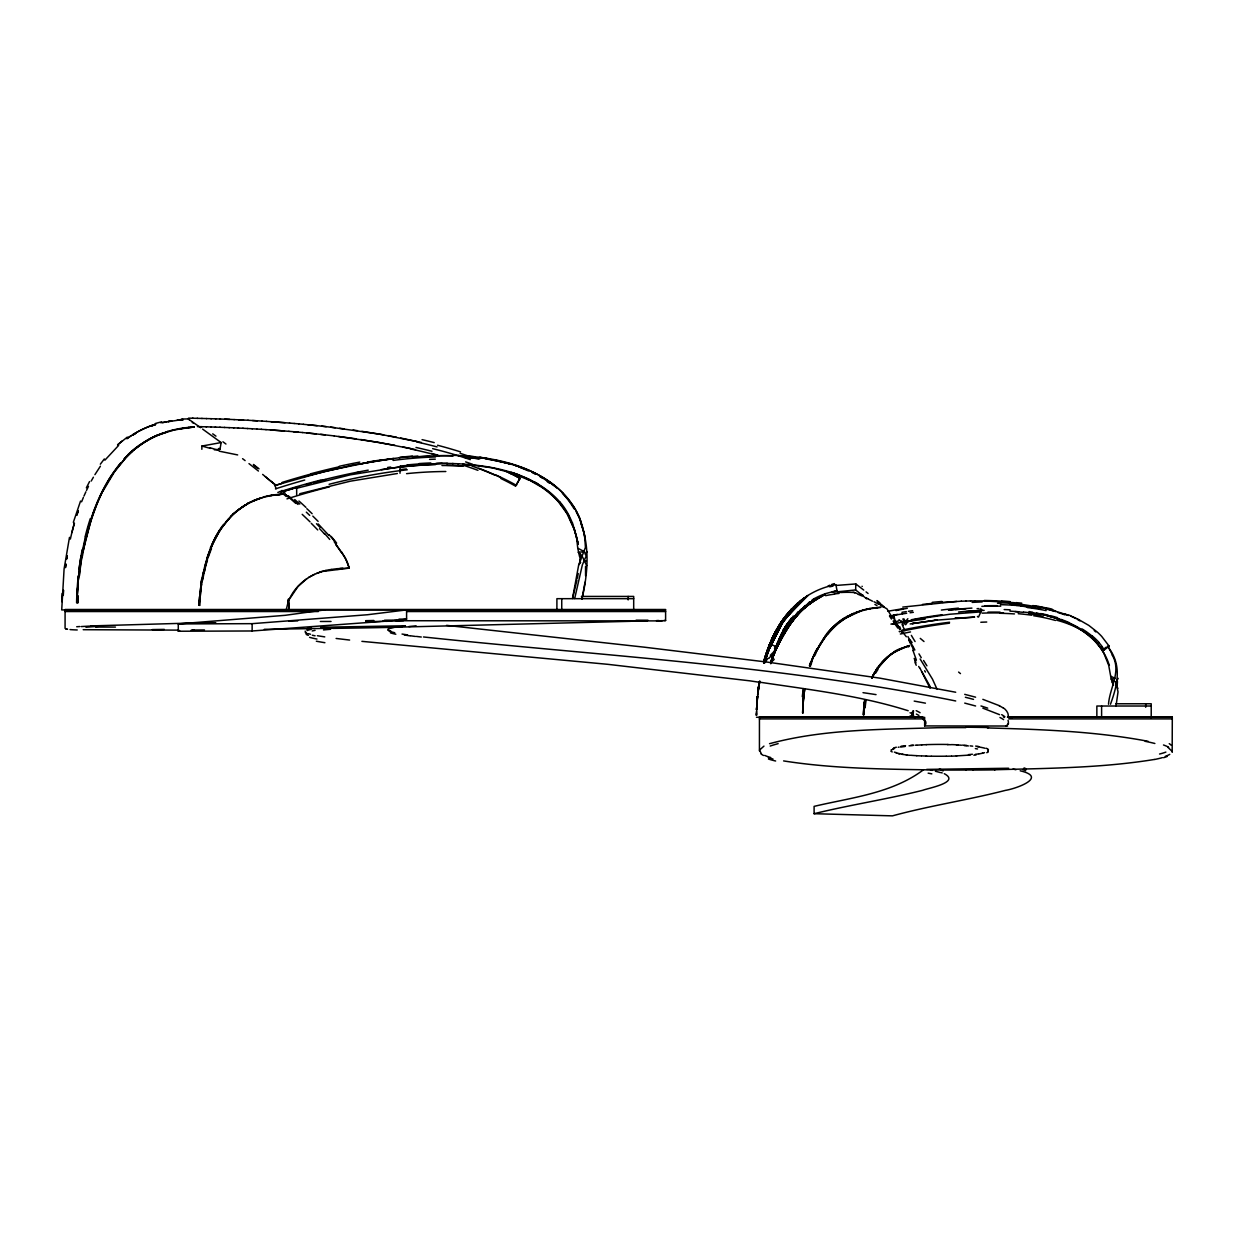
<?xml version="1.0" encoding="UTF-8"?>
<svg xmlns="http://www.w3.org/2000/svg" width="1234" height="1234" viewBox="0 0 1234 1234"><rect width="100%" height="100%" fill="white"/><g stroke="black" fill="none" stroke-linecap="round" stroke-linejoin="round"><path stroke-width="1.5" d="M288.555 599.153L289.065 609.935L288.355 601.174L289.358 599.246L297.965 586.536L306.896 578.607M756.504 711.555L756.457 715.396L757.398 696.377L757.229 698.506M69.474 537.376L64.091 568.92L61.715 609.935L665.604 609.935L665.604 620.532L661.038 620.903L386.288 620.717M201.852 449.315L201.898 446.045L221.148 442.559L220.022 449.099L214.361 449.855M756.442 715.365L756.473 713.468M1110.477 704.244C1117.48 685.024 1122.169 665.419 1108.487 647.572M585.564 575.707L585.548 566.375M860.823 594.109L855.656 589.945L855.794 583.944L836.328 585.425M77.696 602.809L77.912 596.037M77.989 602.809L78.205 596.053M1008.425 723.911L1008.348 722.476A969.029 64.075 0.5 0 0 1008.008 720.363M61.808 601.668L62.101 593.415M199.445 596.701L199.029 605.37L199.893 596.701A100.201 55.977 89.8 0 1 201.265 583.867L201.944 579.656M802.948 704.892A138.486 111.106 90 0 1 804.815 688.896L804.198 692.922A140.969 112.772 -90 0 0 802.671 713.005L802.763 708.933M802.887 713.005L803.272 704.923M863.97 714.717L864.402 707.468A59.186 34.799 89.9 0 0 863.846 714.717L863.337 714.702A59.186 34.799 89.9 0 1 863.862 707.437A60.913 33.981 -89.7 0 1 864.355 702.593M911.232 717.278L912.851 711.278L913.654 717.278L912.358 712.388M756.951 703.133L756.581 709.843L757.522 696.454M585.039 582.186L581.908 599.23C587.708 574.257 590.13 547.495 580.828 523.108M756.843 703.781L756.735 705.709M286.195 609.935L288.355 601.174L288.602 605.848M757.506 696.115L756.843 704.29L759.265 682.248L749.886 680.844L607.776 664.324L361.901 641.356M288.124 601.035L288.262 599.277M863.97 707.468L863.337 714.702M803.01 700.866L803.427 696.855M804.26 692.86L803.735 696.855A141.494 112.865 -90 0 0 802.933 708.948M580.073 562.627L580.489 559.588M759.434 682.371L758.416 687.77L759.218 682.356M579.918 519.406L584.53 534.816L585.456 547.356L578.7 564.863L572.514 598.505L576.957 579.965M757.568 695.081L759.62 681.986M759.388 682.572L757.753 693.246L759.743 680.906M761.44 753.959L759.558 750.087L763.954 746.107M200.833 583.867L201.497 579.656M1172.177 752.277L1172.3 717.278L1008.795 717.278M759.542 682.032L758.17 689.59L759.573 682.171L758.416 687.77M577.311 578.33L578.252 573.517M83.172 549.732C89.264 518.727 100.108 487.661 120.577 463.089M83.434 549.732L91.301 518.897M1116.03 706.002L1118.035 691.873L1115.829 682.124L1118.189 678.361M1108.502 704.244C1109.69 687.616 1121.721 671.527 1112.312 655.208M763.8 662.905C770.016 636.374 784.469 610.444 807.869 595.482A81.228 79.701 89.5 0 1 827.289 586.721L835.896 584.638L836.991 590.546L835.048 591.04M764.232 661.964C767.856 646.755 774.335 631.993 783.282 619.113L770.016 647.835M764.17 661.979L766.499 652.693L778.407 626.61L800.959 600.356L776.757 629.34L764.478 661.193M86.457 537.191C91.763 515.905 99.291 494.88 111.075 476.278M764.262 662.349L767.594 649.593L778.407 626.61L804.352 597.827L779.888 624.065L770.109 647.125M765.234 656.781L763.877 661.887L768.381 647.603L764.077 661.717L644.349 647.187L446.569 625.36M764.185 662.365L767.594 649.593L780.783 622.784L768.736 646.554L764.185 662.673L772.484 637.7L788.665 612.203L784.778 618.512M574.689 598.505L582.371 564.863L586.181 556.056L584.438 551.691L577.759 548.189L576.463 536.605L572.391 522.614M787.755 615.164L775.276 632.07L764.216 662.751L768.736 646.554L783.282 619.113L769.8 647.835L786.86 614.301L765.281 656.334L763.784 661.378L768.458 651.213M772.021 638.857L763.723 662.596L774.027 634.646L772.021 638.857L763.599 662.226L776.155 630.559L765.481 655.825L763.846 662.905L775.276 632.07L788.727 614.671M913.438 715.689L911.988 713.175L913.299 715.134L912.389 712.203L913.129 714.563L913.499 710.799M764.509 661.301L767.949 652.647L764.077 661.347L766.746 652.138L764.216 661.208L768.057 652.385M764.262 662.92L769.923 643.546L783.282 619.113M764.154 662.905L769.923 643.546L784.978 617.231M73.33 522.352L80.549 501.05M764.432 662.473L771.173 640.6L785.919 615.581M773.548 653.758L777.374 642.868L774.983 649.948M764.293 662.519L771.173 640.6L782.834 621.674M770.864 663.645C776.371 644.873 785.456 627.103 798.12 612.141M765.281 656.334L770.417 644.241L775.97 646.508M775.677 650.549L782.587 636.05L791.596 622.244L784.161 633.104L776.726 647.819L787.523 627.396L798.599 613.606C786.474 626.162 778.284 641.85 772.546 658.2C781.754 632.132 797.874 605.586 824.713 594.665C797.041 607.19 779.132 634.939 770.787 663.321C777.219 640.353 789.158 618.543 808.455 603.873L792.984 618.758L782.233 634.615L773.795 652.894L783.297 632.641L773.795 652.894M980.829 608.516L980.829 611.894L978.577 616.938A1360.362 26.423 -90 0 1 978.007 616.985L977.436 616.414M764.34 662.735L772.484 637.7L784.145 620.162M774.027 653.681L770.803 663.553C776.788 642.729 787.847 623.309 803.75 608.455C787.493 622.939 777.081 642.652 770.571 663.182C777.389 641.495 788.603 620.64 806.465 606.079L793.061 619.422L782.664 634.847L774.813 651.444M580.474 553.727L579.826 560.437M763.877 662.056L770.139 643.176L763.599 662.226M91.316 519.02L95.404 507.359M764.833 661.177L773.857 634.862L791.549 608.994L787.307 615.365M770.417 644.241L768.844 648.729A201.466 174.272 12.8 0 0 764.972 662.751M810.429 666.144L811.679 662.565M770.71 663.198C777.713 640.307 790.099 618.635 809.273 603.827C790.793 617.632 778.885 638.163 771.574 659.712C779.209 637.022 792.027 615.38 812.173 601.714C791.333 616.352 777.991 639.119 770.726 663.167M93.29 513.19L97.656 501.791M775.26 650.071L781.323 634.06M775.137 650.117L781.307 634.075M775.862 648.853L783.451 629.756L789.806 620.286L775.8 649.377M81.598 501.822L83.372 497.472M775.723 648.883L783.451 629.756L800.912 609.442M772.546 658.2C777.466 644.133 784.408 630.805 793.832 619.252L784.161 633.104L777.821 645.135L785.811 630.204L796.177 616.368L787.523 627.396L778.947 642.498L773.271 655.917L780.135 639.906L789.297 624.666L801.128 610.969M764.278 661.316L768.473 650.92M305.137 631.129L305.801 632.564M771.019 645.305L779.888 624.065L807.869 595.482L781.554 621.535L769.97 647.511L778.299 626.671L770.031 647.449L781.554 621.535M775.6 649.362L784.963 627.288L805.262 605.478M764.077 661.301L767.841 652.431M780.197 638.641L772.654 656.272C781.137 632.61 795.791 610.29 818.25 597.904L801.452 609.982L789.791 623.077L780.197 638.641L791.364 620.887L806.049 605.817L821.443 596.207C796.917 608.686 780.875 632.518 772.114 657.984L784.963 627.288L809.735 601.914M908.502 620.609L905.71 624.697A1399.109 30.526 -90 0 1 904.846 624.034L902.902 618.897M210.382 547.695L215.456 537.052A115.672 61.068 -88.7 0 1 221.41 527.319L223.616 524.357M210.968 547.911L214.238 540.739A111.955 60.281 -89.7 0 1 219.914 530.743C229.385 515.719 243.73 503.441 260.852 498.15M775.924 649.084L786.521 624.882L809.674 601.93M83.974 496.068L85.856 491.842M97.671 501.929L102.607 491.101M763.784 661.378L768.412 650.981M775.754 649.516L788.14 622.553L775.538 649.547M814.718 655.778L816.26 652.431M907.854 618.712L905.71 621.319A1402.965 30.603 -90 0 1 904.846 620.656L903.982 618.913M212.109 544.271L213.79 540.739A112.741 59.463 -88.8 0 1 219.436 530.682M86.488 490.469L88.478 486.366M768.412 651.074L764.262 659.681L768.165 651.29M770.078 647.634L785.025 616.645L769.831 647.665M871.62 677.805L877.143 668.134M288.139 601.374L289.095 599.446M775.538 649.454L789.806 620.286M872.052 677.805L873.055 675.769A71.449 39.904 -89.4 0 1 876.371 669.969L877.575 668.134M816.029 652.262L821.227 642.729M778.068 644.75L775.554 649.747L778.13 644.642M782.279 636.42L791.518 618.08L775.276 649.794M86.349 487.831L89.558 481.553M102.854 491.271L114.423 471.912L124.572 459.341M784.377 632.826L793.292 615.967M324.033 609.982L285.116 615.319L178.282 623.926L178.282 631.237L252.137 630.975L392.998 620.671M519.961 478.36L515.92 485.548L519.961 478.36A229.755 223.431 3.2 0 0 511.03 473.563M91.208 481.044L93.414 477.203M779.641 642.174L789.452 625.345L782.587 636.05M290.098 597.611C297.98 581.908 314.068 571.728 331.298 569.46M765.419 661.979L767.964 658.185M94.895 474.674L100.401 466.19M219.791 530.481L210.813 547.695A103.641 57.042 89.7 0 0 206.649 559.141M108.098 481.229L114.191 471.697M781.199 636.621L792.984 618.758L806.049 605.817L824.713 594.665M219.467 530.728L228.722 518.743M794.65 616.676L782.233 634.615L773.224 654.575L786.521 624.882L814.394 598.598A74.78 73.099 -89.3 0 1 825.176 593.77M822.831 639.752L824.867 636.883A94.694 76.277 89.7 0 0 817.371 649.007L827.166 634.353M877.698 668.396L887.524 657.29A106.525 58.029 -88.9 0 1 892.46 653.496L895.977 651.29M788.017 615.072L773.857 634.862L764.679 661.193L776.757 629.34L797.704 603.056L790.979 611.755M221.549 527.628L233.303 513.637L247.895 503.364M585.425 554.143L587.23 551.691M114.16 471.912L120.839 463.089M1007.623 726.024L924.652 725.931L925.731 723.988A855.301 57.89 0.3 0 0 925.747 722.013L925.577 721.366M773.132 660.653L774.212 659.234M100.34 464.2L104.335 458.94M578.7 564.863L580.69 562.318M794.696 616.306L798.167 611.956M104.905 460.159L118.649 445.397M117.4 467.516L127.812 455.3M784.377 629.417L801.082 609.38M225.992 521.766L231.19 516.12M783.451 629.756L805.231 605.586M770.324 655.285L774.397 651.213M882.48 661.393L894.126 652.03M124.325 459.341L131.807 451.999M891.272 749.655L891.272 751.321M987.91 751.305L987.91 749.67M230.835 516.414L233.75 513.637M233.38 513.946L236.404 511.308M122.336 440.831L117.538 444.903L127.349 437.083M236.033 511.616L239.134 509.102M1088.882 634.646A71.094 67.361 -70.2 0 1 1094.573 639.783L1102.533 650.01L1106.281 647.125M1102.533 650.01L1104.168 650.01L1109.165 646.169L1101.684 636.389A74.642 70.446 -69.8 0 0 1097.227 632.024L1088.835 625.422L1077.236 618.728M135.848 448.374L139.966 445.243A113.528 99.183 -89.2 0 1 157.798 435.078L162.61 433.18M238.764 509.411L244.887 505.138M892.383 653.172L887.431 656.982A94.617 50.008 -86.2 0 0 884.362 659.774M923.711 769.63C891.951 793.493 851.522 797.503 814.101 806.373L814.101 813.7L892.444 815.859C929.742 805.679 968.073 800.018 1005.479 790.362C1015.937 788.727 1048.406 777.358 1020.179 770.787M241.586 507.359L250.996 501.76M844.565 618.543L860.021 611.354M812.157 599.925L814.394 598.598M308.562 577.466L314.454 574.365M895.529 651.29L903.581 647.757M400.001 620.07L406.588 619.159L406.588 609.889L367.362 614.748L252.137 623.664L178.282 623.926M247.448 503.364L264.277 496.824M897.365 650.303L907.669 646.431M850.673 615.226L853.712 613.792M250.595 502.084L254.189 500.294M856.735 612.172L853.296 613.468A91.424 72.605 -88 0 0 847.326 616.553M1115.829 682.124L1117.464 681.461L1117.202 685.271L1116.184 684.577L1117.896 688.526M253.772 500.618L257.459 498.983M157.551 435.093L167.546 431.514M316.598 573.455L321.241 571.836M856.427 612.172L859.944 611.031M856.504 612.496L863.306 610.367M832.287 591.934L833.197 591.61M905.571 646.724L892.012 653.48A107.188 56.81 -86.2 0 0 887.076 657.306L877.266 668.396A72.852 40.645 -89.5 0 0 874.999 672.268M257.042 499.307L260.821 497.826M162.456 433.504L172.683 430.419M167.623 431.838L157.659 435.417A112.942 98.936 89.9 0 0 131.73 451.86M769.538 743.686C823.973 729.016 881.169 729.541 937.13 727.736A127.75 8.53 0.2 0 1 965.867 727.613M825.16 593.739L836.991 590.546M374.072 461.238L326.084 471.095L274.565 485.548M282.524 483.204L275.074 485.548L276.061 488.695M292.196 488.865L284.422 491.101L298.967 486.736M905.17 647.048L907.638 646.092M859.635 611.031L863.245 610.028M291.795 488.865L297.255 487.276M260.405 498.15L264.292 497.148M296.669 488.263L350.286 474.843L400.017 466.868M299.739 493.723L350.286 481.198L397.363 473.517M167.3 431.514L172.621 430.095M303.98 476.74L311.215 474.766M306.171 484.7L311.523 483.234M155.391 423.493L161.592 421.827M311.6 474.766L353.526 464.909L393.6 458.446M313.297 482.741L325.637 479.563M907.237 646.431L909.766 645.536L899.2 649.053A130.943 69.952 -86.9 0 0 893.678 651.938M323.539 571.141L326.038 570.509M862.921 610.028L866.623 609.18M862.982 610.367L866.669 609.519M263.814 496.824L267.809 495.975M263.845 497.148L267.824 496.315M829.726 586.844L832.996 586.073M832.749 592.289L855.656 589.945M320.084 571.758L349.315 568.118L345.273 557.799L334.229 541.788M160.744 422.753L183.095 419.483L178.791 420.131M162.61 422.676L166.22 421.874M172.359 430.095L177.819 428.938M172.421 430.419L183.172 428.368M814.101 813.7C850.118 804.861 886.876 799.308 922.862 790.269C927.737 788.202 960.916 782.371 944.241 773.672M898.506 620.98L894.773 621.782L893.354 615.18L897.534 614.378M982.68 753.218L979.071 753.897M586.705 565.666L582.078 556.056L579.533 556.58L577.759 548.189M866.314 609.18L870.093 608.485M866.361 609.519L870.124 608.825M356.487 472.684L359.819 472.036M898.213 747.264L899.139 747.079M267.362 495.975L271.434 495.281M267.377 496.315L271.449 495.621M1154.453 759.45C1101.669 768.057 1047.944 768.304 994.604 769.754M914.857 619.422L949.81 614.239L980.829 611.894M889.853 615.982L893.246 615.396M168.055 421.55L171.727 420.917L168.025 421.55M395.096 627.134L389.25 628.522A623.988 16.505 -1 0 0 387.97 629.232L387.723 630.204M177.557 428.938L183.141 428.028M177.603 429.262L194.17 426.995L188.355 427.72M910.168 623.941L937.223 620.008L912.065 623.602L914.379 623.247M894.943 615.103L906.697 613.252M1007.623 717.278C1009.936 714.764 1006.049 709.349 1003.288 707.869M869.769 608.485L873.641 607.946M869.816 608.825L873.657 608.285M331.391 569.445L336.913 568.72M902.748 607.082L956.674 601.436M906.296 611.617L902.039 612.265L902.47 613.915M380.149 460.22L399.955 457.691M270.986 495.281L282.848 494.155L278.514 494.711M271.002 495.621L275.167 495.081M908.409 611.308L912.636 610.707M910.029 612.774L913.361 612.311M387.522 467.47L390.684 467.054M320.778 627.258L405.4 625.777L403.364 625.993M934.971 620.286L974.598 617.123M182.879 428.028L188.601 427.38M873.317 607.946L877.266 607.544M873.348 608.285L877.281 607.884M399.353 457.691L417.879 456.04M400.664 465.912L442.188 463.413M274.704 494.741L282.848 494.155M274.719 495.081L278.961 494.711M584.438 551.691L578.16 552.308L582.078 556.056M399.4 620.131L393.877 620.609M396.5 610.198L405.4 609.935M337.005 568.704L349.315 568.118M194.247 629.972L191.147 630.235M178.282 631.237L179.933 631.114M942.113 602.377L961.363 601.22M966.885 755.254L956.288 755.918M838.364 592.505L840.74 592.32M177.326 419.899L183.11 419.822M188.339 427.38L194.17 426.995M76.709 626.749L79.778 626.533M957.121 618.095L954.946 618.234L974.397 617.139M915.196 745.228L916.692 745.12M876.942 607.544L880.968 607.298L876.973 607.884M318.742 610.136L325.282 609.935M339.859 568.458L342.882 568.272M403.58 620.609L396.068 620.903M91.038 625.916L195.712 622.923M977.066 608.671L978.948 608.593M336.759 569.352L339.874 569.229M979.04 610.29L982.264 610.167M961.209 601.22L966.021 601.051M632.039 621.257L647.495 620.764M926.148 744.642L927.783 744.596A29.169 1.851 0 0 1 932.796 744.472A26.161 1.712 0 0 1 948.128 744.488M630.466 621.319L396.731 627.181M181.275 419.082L188.2 418.897L200.664 427.704M965.883 601.051L970.634 600.943M380.55 621.365L367.223 621.705M926.672 769.399L1008.641 768.242M436.589 463.49L447.803 463.444M970.51 600.943L975.215 600.881M333.951 628.276L264.292 629.325M204.474 629.957L192.288 630.05M398.952 619.144L406.618 619.098M384.499 620.224L397.41 620.178M178.853 630.127L83.187 629.695M965.867 769.985L973.071 769.954M975.107 600.881L984.223 600.912M188.509 418.141L193.059 418.233M581.399 596.423L633.69 596.423L633.69 610.429M633.69 598.675L556.904 598.675L556.904 609.935M65.078 609.488L665.604 609.488M65.078 611.54L318.372 611.54M407.127 611.54L665.604 611.54M1107.53 646.169L1109.165 646.169M1115.783 703.766L1151.214 703.766L1151.214 717.772M1151.214 706.018L1096.856 706.018L1096.856 717.278M759.434 716.831L922.955 716.831M1008.363 716.831L1172.3 716.831M756.473 717.278L922.955 717.278M759.434 718.898L922.955 718.898M1008.795 718.898L1172.3 718.898M663.954 620.486L665.604 620.532M1007.484 717.247L1009.767 717.309M656.689 620.548L659.049 620.563M402.762 620.208L404.289 620.224M997.504 603.256L1000.604 603.303M446.955 463.444L453.264 463.552M984.146 600.912L1014.209 602.686M987.447 727.937C1041.157 729.402 1095.237 731.268 1148.129 741.31M192.566 418.233L197.61 418.341M197.131 418.341L202.175 418.449M197.409 426.594L201.96 426.702M201.713 418.449L206.741 418.573M201.497 426.702L206.51 426.825M926.148 756.118L927.783 756.164A29.107 1.758 -0.1 0 0 931.13 756.241M206.294 418.573L211.322 418.712M206.063 426.825L211.06 426.964M210.891 418.712L215.904 418.866M210.644 426.964L215.626 427.118M215.487 418.866L220.5 419.02M215.225 427.118L220.207 427.272M220.099 419.02L229.709 419.39M219.806 427.272L224.789 427.458M452.647 455.3L459.017 455.516M452.4 463.552L458.632 463.768M224.711 419.205L234.321 419.591M224.387 427.458L229.37 427.643M228.984 427.643L233.951 427.843M233.966 419.591L243.561 420.038M233.596 427.843L238.548 428.059M956.288 744.781L957.877 744.858M921.32 755.933L916.692 755.686M238.594 419.807L248.173 420.27M238.193 428.059L243.144 428.275M242.805 428.275L247.741 428.522M247.849 420.27L257.412 420.794M247.417 428.522L252.322 428.769M252.492 420.532L262.04 421.087M252.029 428.769L256.919 429.046M458.153 455.516L464.447 455.84M457.768 463.768L463.907 464.077M256.626 429.046L261.515 429.324M261.747 421.087L266.652 421.38M261.238 429.324L266.112 429.617M266.374 421.38L285.1 422.722M265.834 429.617L284.452 430.959M962.505 745.12L966.885 745.459M270.447 429.926L289.018 431.329M271.017 421.689L289.697 423.092M463.568 455.84L475.013 456.75M463.043 464.077C494.495 466.143 527.72 473.162 552.2 494.31A80.765 78.529 84.3 0 1 559.681 501.822M910.923 755.285L912.312 755.393A57.535 3.471 -0.1 0 0 916.847 755.686M199.476 605.37L199.276 605.354A101.527 54.743 -89.9 0 1 203.409 571.743M289.496 423.092L294.294 423.478M288.818 431.329L298.15 432.116M294.093 423.478L298.89 423.879M293.383 431.715L302.7 432.532M298.705 423.879L303.471 424.311M303.286 424.311L317.153 425.668M302.515 432.532L325.298 434.862M468.889 456.241C499.107 458.724 530.342 466.221 554.467 485.517A110.798 99.753 -31.1 0 1 563.182 493.307A104.18 93.938 -32.6 0 1 568.242 499.06A99.167 89.48 -33.2 0 1 576.617 511.817M468.21 464.478L492.52 467.887L514.131 473.625M307.868 424.743L326.223 426.656M307.081 432.964L316.151 433.874M321.565 426.146L335.247 427.72M320.67 434.368L334.244 435.911M423.463 636.96C601.097 655.84 780.32 665.419 955.702 700.974M349.623 640.06L336.111 638.456M330.635 427.18L379.378 434.106L421.396 442.482M334.152 435.911L378.005 442.25L415.503 449.608M339.643 428.275L344.132 428.846M338.61 436.466L356.317 438.857M764.201 661.671L879.873 678.145L955.702 692.243M219.251 451.181L237.668 454.93M759.311 682.124C809.226 689.621 859.897 695.421 908.178 710.738M480.242 457.367L485.286 458.061M479.255 457.367L489.05 458.863M353.063 430.049L357.49 430.681M407.528 634.893L402.037 634.06M361.901 431.329L383.666 434.862M360.683 439.489L394.88 445.32M324.758 636.883L317.4 635.726M484.283 458.061L512.033 464.37M783.605 760.915C834.338 768.905 885.904 769.106 937.13 770.001A127.827 7.173 -0.4 0 0 965.867 770.016M1029.017 611.57L1032.735 612.249M65.803 628.677L66.729 628.846M387.954 435.617L396.438 437.206M898.213 753.65L899.139 753.82M930.529 770.062L932.318 770.402M400.649 438.039L417.2 441.556M403.163 446.97L411.338 448.713M1012.975 769.075L1015.906 769.723M494.063 459.773L512.372 464.385M1036.39 612.974L1043.486 614.594A176.755 175.83 1 0 1 1050.242 616.614M394.741 632.733L389.929 631.469M1048.021 615.627L1050.458 616.229M964.726 694.341L975.6 697.179M964.726 703.102L975.6 705.987M431.406 453.418L437.885 455.115M201.898 446.045L210.49 448.42M310.474 634.261L308.469 633.69M982.85 699.339L999.555 705.755M1056.427 618.219L1060.885 619.699M511.308 472.298L519.483 475.075M584.021 560.437L585.903 561.038M982.85 708.162L999.555 714.656M941.079 772.577L942.221 772.947M513.807 464.848L516.676 465.789M513.452 464.832L516.29 465.773M518.079 466.298L528.954 470.617M517.678 466.267L520.455 467.27M853.002 592.258L854.746 592.922M1068.629 614.964L1070.85 615.859M857.429 594.001L862.072 595.991M865.944 597.765L867.918 598.691M1110.646 676.186L1115.15 678.361L1111.202 679.101L1108.703 665.357L1103.921 653.357A56.456 56.317 58.4 0 0 1099.756 646.878A61.083 60.944 58.2 0 0 1096.502 642.837A65.186 65.016 58.3 0 0 1090.841 637.207A77.788 77.68 65.6 0 0 1081.987 630.451L1074.212 625.977A112.078 112.032 -52.8 0 0 1065.806 621.998A133.272 133.149 -25.7 0 0 1056.674 618.496A158.199 157.782 -5 0 0 1050.165 616.506A175.953 175.182 -0.1 0 0 1043.378 614.655M916.353 714.1L918.944 715.427M532.826 472.421L536.574 474.35M529.155 479.918L542.451 487.677M874.042 601.745L878.253 603.966M1167.78 747.187L1172.3 751.568M1076.974 627.427L1074.351 625.977A110.937 110.89 -50.5 0 0 1068.829 623.263M882.572 606.341L886.984 608.871L892.552 618.141M540.214 476.37L550.41 483.065M539.505 476.309L542.945 478.422M1082.403 630.019L1077.081 626.826A110.798 105.075 -48.1 0 0 1069.338 623M1003.288 716.784L1004.322 717.509M188.216 418.912L189.342 419.73M202.623 429.108L221.148 442.559M219.05 448.374L220.022 449.099M855.794 583.944L863.754 590.083M242.574 458.678L245.103 460.606M866.067 591.888L868.088 593.477M551.444 483.882L553.542 485.517M248.975 463.614L258.43 471.049M1088.851 634.677L1087.308 633.474A86.473 82.092 -65.9 0 0 1082.403 630.019M922.091 717.417L924.312 719.407M262.641 474.411L266.96 477.897M879.749 602.794L877.019 600.588M861.934 595.004L865.327 597.75M265.356 476.725L275.737 485.24M866.746 598.922L865.79 598.135M271.387 481.507L275.876 485.24M282.015 490.407L283.573 491.749M283.45 491.749L285.023 493.091M288.309 495.821L289.913 497.225M895.761 623.386L898.321 625.653M289.789 497.225L298.011 504.444M294.741 501.498L296.376 502.963M306.325 512.156L309.703 515.38M318.218 523.972L328.846 535.371M563.105 493.492L565.712 496.361A81.29 78.482 78 0 1 572.792 505.539M906.327 636.759L901.807 630.975M899.062 627.319L897.75 625.561M894.727 621.334L895.899 623M341.463 551.721L347.14 561.64L349.222 568.134M920.117 658.956L932.457 679.101L936.976 689.019M918.667 666.437L919.5 667.795M922.045 672.036L930.374 686.952M914.826 659.897L915.566 661.162M907.916 636.543L910.599 641.881M914.872 650.01L912.312 645.274M904.846 630.667L902.069 624.404M919.746 667.717L930.05 688.217M916.399 660.175L912.99 650.472M899.725 629.679L899.108 628.029M913.299 715.566L912.589 713.468M574.55 530.08L566.992 513.575L558.693 502.099A99.553 91.424 -41.5 0 0 551.089 494.526A106.695 97.856 -38.7 0 0 542.405 487.738M1109.412 665.357L1107.53 660.36A62.178 62.132 55.1 0 0 1104.06 653.357L1101.314 648.976A62.888 62.703 56.9 0 0 1096.455 642.837A67.932 67.777 58.6 0 0 1090.763 637.191A76.184 76.045 60.4 0 0 1086.475 633.736A85.763 85.64 64.3 0 0 1079.38 628.924M578.237 544.225L574.35 529.401L568.72 516.213A78.22 76.03 83.8 0 0 551.243 494.371M893.817 615.18L895.252 621.782M577.666 541.202L578.222 543.808M912.003 646.631L911.309 642.96A184.236 16.983 45.3 0 1 908.764 639.814M912.79 713.283L912.574 711.848M288.154 602.747L288.34 604.351M912.851 711.278L912.959 713.946M1145.692 703.766L1145.692 707.267M1101.607 706.018L1101.607 717.278M924.652 717.278L924.652 725.931M759.434 717.278L759.434 750.889M628.152 596.423L628.152 599.925M561.748 598.675L561.748 609.935M400.017 466.082L400.017 473.254M296.669 486.844L296.669 494.633M252.137 623.664L252.137 630.975M65.078 609.935L65.078 628.353M863.013 692.66A1524.7 91.486 1.4 0 1 876.047 694.619M965.374 697.272A1334.926 88.03 0.6 0 1 973.518 699.385M999.185 705.755A1031.238 67.947 0.4 0 1 1003.011 707.869M408.901 626.533A596.238 13.574 -1.1 0 1 416.105 625.839M306.572 628.769A680.782 16.628 -1.3 0 1 311.431 627.443M398.705 627.088A590.716 13.713 -1 0 1 402.207 626.625M323.509 629.942A697.503 21.533 1.5 0 1 330.558 629.278M307.004 630.559A708.84 19.297 -1.5 0 1 310.937 629.402M312.187 630.96A740.847 20.052 -1.7 0 1 315.086 630.358M390.777 630.913A717.972 21.348 -1 0 1 388.787 630.173M307.451 633.721A828.616 25.42 -1.6 0 1 305.353 632.579M390.098 631.453A745.012 22.15 -1.1 0 1 388.849 630.96M308.377 635.34A911.556 31.205 -1.7 0 1 306.171 634.399M395.821 634.23A892.305 29.601 -1.2 0 1 390.407 632.841M315.102 635.803A960.885 32.701 -1.6 0 1 312.31 635.217M316.968 639.058A1131.578 42.835 -1.4 0 1 309.58 637.346M410.212 635.88A1042.576 38.362 -1 0 1 404.289 634.97M415.442 636.451A1129.264 40.83 -0.8 0 1 410.984 635.849M421.288 637.022A1153.266 41.555 -0.8 0 1 416.429 636.42M324.897 642.698A1422.37 58.985 -1.5 0 1 316.351 641.217M914.193 701.097A1524.962 94.571 1.2 0 1 925.438 703.164M980.984 705.971A1335.095 89.141 0.6 0 1 987.709 708.146M916.199 710.676A1080.398 73.978 0.1 0 1 920.086 712.728M910.013 712.774A1040.571 70.23 0.5 0 1 913.361 714.116M1001.699 714.656A1031.3 68.472 0.4 0 1 1004.908 716.784M910.121 715.874A964.217 69.32 -2.2 0 1 915.011 717.756M999.956 717.494A987.246 65.834 0.7 0 1 1003.612 719.638M923.14 719.407A863.075 57.705 0.3 0 1 924.976 721.366M1007.947 723.88A888.233 59.525 2.2 0 1 1006.219 725.962M1009.412 718.08A202.175 52.568 -62.4 0 1 1011.679 718.126M939.352 769.044A386.828 22.875 -1 0 1 941.619 769.769M1024.066 767.903A481.167 28.212 -0.8 0 1 1026.133 768.813M941.156 770.186A409.565 23.739 -0.8 0 1 943.177 770.926M1022.693 769.6A529.386 29.801 -0.4 0 1 1025.747 770.71M935.434 771.296A443.453 25.174 -0.3 0 1 940.354 772.577M928.153 773.163A485.517 25.868 0 0 1 931.824 773.857M863.815 707.421A59.232 35.123 89.6 0 1 864.772 700.233M865.127 707.684A60.019 33.796 -89.8 0 1 866.037 700.65M864.216 707.406A60.913 33.981 -89.7 0 1 864.787 702.593A59.772 35.123 89.7 0 1 865.096 700.172M864.278 702.562A59.772 35.123 89.7 0 1 864.664 700.172M871.728 677.96A70.693 37.976 -87.8 0 1 874.875 672.036M872.16 677.96A69.289 38.686 -89.4 0 1 875.307 672.021M875.785 672.977A73.5 39.719 -87.9 0 1 878.068 669.26M877.667 668.365A83.789 45.257 -87.8 0 1 884.439 660.082M877.235 668.35A82.246 44.439 -87.8 0 1 882.541 661.594M802.655 713.005A142.928 114.006 -90 0 1 803.349 700.912M802.285 696.639A132.269 107.265 89.7 0 1 803.427 688.618M803.133 692.613A131.205 106.664 89.6 0 1 803.735 688.618M809.396 665.774A118.125 95.913 89.4 0 1 810.676 662.18M809.859 665.851A111.6 90.36 89.5 0 1 813.977 655.269M809.612 665.882A116.551 94.17 89.6 0 1 810.877 662.288A104.952 84.575 89.7 0 1 817.062 648.76M811.247 662.488A105.877 85.686 89.4 0 1 817.247 648.914M811.17 662.272A107.05 86.457 89.6 0 1 815.566 651.922M816.106 652.323A93.568 75.367 89.7 0 1 827.351 634.199A87.275 69.474 -88.8 0 1 834.215 626.548A84.822 68.055 -90 0 1 839.305 622.121M824.62 636.59A86.473 69.412 -89.9 0 1 847.234 616.29M826.826 633.906A85.794 68.965 89.9 0 1 844.426 618.188M827.613 634.523A85.871 68.348 -88.8 0 1 844.935 618.666A88.725 70.446 -88 0 1 850.735 615.427M839.475 622.46A87.105 69.042 -87.7 0 1 847.727 616.784M847.619 616.506A91.393 72.59 -88 0 1 853.619 613.483M908.687 621.165A303.255 162.487 -8 0 1 915.011 619.977M900.342 634.029A301.435 157.088 -8.2 0 1 910.522 631.931M900.28 631.5A306.248 152.384 -8.2 0 1 949.44 623.185M902.039 630.096A304.597 162.24 -8 0 1 949.578 622.244M895.977 610.599A312.109 165.896 -8 0 1 907.314 608.269M911.108 619.792A300.834 161.515 -8 0 1 941.958 614.763M941.388 610.059A291.779 179.439 -7.7 0 1 958.402 608.146M948.638 610.028A293.599 188.355 -7.9 0 1 955.61 609.288M948.437 610.182A289.743 184.452 -7.7 0 1 971.929 608.1M955.625 609.704A287.784 191.702 -8 0 1 965.883 608.825M958.571 612.002A276.694 183.48 -8 0 1 984.146 610.367M965.867 611.586A278.73 192.134 -8.3 0 1 978.994 610.815M972.145 602.393A276.617 195.049 -8.4 0 1 982.156 601.945M980.814 622.26A277.018 177.619 -7.9 0 1 986.737 622.029M982.079 613.144A257.844 193.43 -9.4 0 1 1003.581 613.051M981.848 606.341A264.385 194.401 -9 0 1 1000.743 606.172M984.639 605.786A260.945 192.535 -9.1 0 1 997.149 605.678M987.956 612.141A253.741 191.887 -9.6 0 1 1000.111 612.157M1000.003 613.283A236.28 187.136 -10.9 0 1 1014.471 613.93M1001.268 602.886A247.355 195.049 -10.8 0 1 1010.476 603.241A238.162 194.139 -12.1 0 1 1016.461 603.688M1000.404 604.675A238.702 190.869 -11.3 0 1 1015.351 605.385M1004.168 609.565A242.373 194.895 -11.4 0 1 1010.152 609.827M1009.906 611.139A231.113 188.972 -12.2 0 1 1018.59 611.74M1014.98 611.601A219.59 183.897 -13.5 0 1 1023.372 612.372M1016.076 605.539A224.403 186.303 -13.1 0 1 1027.583 606.65M1015.921 602.624A225.02 188.293 -13.5 0 1 1021.767 603.164M1018.204 613.714A213.497 179.825 -13.9 0 1 1031.871 615.226M1021.104 606.11A212.803 180.658 -14.6 0 1 1032.226 607.467M1023.48 612.018A203.132 176.076 -16.2 0 1 1034.231 613.483M1027.398 607.575A198.659 172.097 -16.4 0 1 1046.17 610.614M1032.549 612.82A193.291 170.863 -18.6 0 1 1040.432 614.162M1032.765 605.57A197.733 173.747 -18 0 1 1038.18 606.48M1033.66 615.766A171.032 152.754 -20.1 0 1 1055.502 620.471M1038.21 606.357A186.149 166.744 -21 0 1 1046.077 607.946M1040.617 613.529A177.542 160.713 -22.7 0 1 1048.19 615.164M1047.08 607.961A172.853 156.949 -24 0 1 1052.186 609.195M1045.722 609.025A167.084 151.751 -24 0 1 1055.656 611.54M1050.628 615.735A156.271 144.841 -30 0 1 1057.723 617.74M1051.784 610.352A153.926 141.787 -28.3 0 1 1068.382 615.488M1056.844 620.239A119.019 110.551 -30.8 0 1 1081.4 629.926M1057.939 612.542A143.668 132.454 -28.5 0 1 1064.849 614.841M1061.009 619.391A126.053 119.096 -42.4 0 1 1069.462 622.754M1065.204 614.054A133.503 125.421 -39.1 0 1 1067.441 614.918M1070.757 616.044A118.88 111.569 -38.4 0 1 1077.143 618.897M1071.868 616.568A119.42 112.788 -45.1 0 1 1076.048 618.543M1077.93 619.854A110.443 104.52 -49 0 1 1079.92 620.903M1082.033 628.924A86.766 82.462 -60 0 1 1088.743 633.458A82.339 78.004 -69.4 0 1 1091.843 635.88M1091.982 635.695A71.001 67.315 -68.5 0 1 1098.892 642.312M1094.234 630.543A78.066 73.731 -69.1 0 1 1095.807 631.931M1098.769 642.436A64.106 60.019 -79.8 0 1 1102.286 646.786M1102.209 646.863A58.26 54.543 -80 0 1 1104.276 649.917M892.49 624.111A497.194 396.176 -0.8 0 1 895.791 623.556M905.648 621.982A497.194 396.176 -0.8 0 1 908.918 621.489M890.917 624.111A502.13 393.276 -1 0 1 925.13 619.144M887.909 611.246A503.935 397.764 -0.9 0 1 903.134 608.701M922.477 604.444A475.985 405.045 1.1 0 1 932.364 603.364M932.225 602.346A463.676 404.798 1.8 0 1 942.005 601.467M984.223 600.48A347.602 330.511 4.7 0 1 993.061 600.727A325.113 312.372 5 0 1 1001.699 601.189M1001.715 600.927A301.929 293.368 5.3 0 1 1010.137 601.606M1009.906 604.228A245.427 239.627 5.2 0 1 1041.002 608.948M1014.132 603.503A252.152 247.186 5.1 0 1 1033.861 606.372M1028.647 613.375A233.411 228.228 5.4 0 1 1042.992 616.26M1033.953 605.909A198.211 196.715 2.6 0 1 1052.108 610.198M1041.357 607.329A193.028 191.764 1.8 0 1 1048.545 609.118M1048.591 608.979A172.914 172.421 -4.5 0 1 1055.502 611M1050.257 616.506A157.381 156.965 -4.9 0 1 1056.751 618.558A130.002 129.848 -19.4 0 1 1068.814 623.293M1052.155 610.059A165.279 164.816 -4.8 0 1 1055.579 611.092M1108.502 647.511A57.196 56.054 50.8 0 1 1112.436 655.161M899.2 631.407A189.743 4.951 60.7 0 1 899.601 631.839M925.438 672.067A204.458 23.292 50.6 0 1 924.621 670.741M901.9 632.425A240.861 47.895 39.2 0 1 901.514 631.546M900.619 629.062A245.119 49.653 38.4 0 1 899.709 626.61M890.778 615.997A210.659 31.945 52.1 0 1 891.611 616.692M893.617 621.535A186.072 1.712 41.7 0 1 894.434 622.26M861.162 594.557A210.119 7.774 30.9 0 1 860.129 593.693M774.52 648.436A414.316 108.993 18.6 0 1 775.631 646.385M908.61 646.971A187.167 22.999 43.7 0 1 907.808 645.953M926.919 665.82A208.022 22.443 50.6 0 1 923.587 660.498M921.243 657.676A220.053 29.693 48.5 0 1 918.975 653.866M910.677 643.901A242.358 41.894 45.2 0 1 909.057 640.554M915.088 641.557A234.259 42.727 41.4 0 1 911.355 635.371M903.242 625.237A245.072 48.404 39.2 0 1 901.653 621.072M862.011 586.289A198.242 4.921 41.9 0 1 862.257 586.397M920.255 638.379A206.263 2.437 40.6 0 1 923.988 641.526M899.015 619.699A215.703 2.931 40.6 0 1 902.995 623M877.22 601.205A235.756 3.779 40.6 0 1 884.099 606.789M958.602 672.067A248.882 2.622 39.8 0 1 960.468 673.61M879.965 604.305A262.78 4.165 40.8 0 1 883.22 606.974M827.999 586.057A235.493 75.536 34.9 0 1 829.772 585.224M830.559 585.888A201.636 61.345 30.3 0 1 832.487 585.224M831.531 584.561A189.928 57.412 30.2 0 1 834.431 583.605M768.828 658.462A409.796 119.791 15.4 0 1 771.389 655.64M825.608 595.667A103.949 60.343 22 0 1 834.554 594.156M834.369 593.909A100.155 58.029 22 0 1 839.012 593.461M840.863 592.505A94.74 54.188 21.6 0 1 853.08 592.443M853.99 592.274A197.193 27.966 36.5 0 1 856.643 593.323M859.45 593.693A173.578 24.479 36.5 0 1 863.229 595.343M868.458 599.169A159.911 20.916 36 0 1 872.515 601.189M874.891 604.444A174.704 36.804 42 0 1 876.958 605.555M877.683 603.21A155.87 33.627 42 0 1 882.001 605.57M891.457 619.052A209.595 33.087 39.5 0 1 889.467 615.951M894.912 623.571A205.615 31.066 40.2 0 1 893.169 621.041M897.889 628.121A200.556 28.444 41.3 0 1 895.298 624.543M912.096 642.482A188.278 19.775 44.3 0 1 909.612 639.428M913.561 650.842A185.933 55.731 40.4 0 1 912.512 646.971M915.983 662.828A183.866 44.424 46.5 0 1 914.193 658.416M916.23 665.28A164.801 43.452 44.5 0 1 914.934 662.226M1165.868 752.108A557.105 33.565 1.1 0 1 1159.559 754.02M1169.755 754.36A543.87 32.285 0.9 0 1 1165.282 756.334M1167.256 756.411A514.856 31.791 1.9 0 1 1163.6 757.691M1162.366 757.645A490.361 28.737 0.9 0 1 1154.685 759.465M994.974 769.846A128.598 7.188 -0.1 0 1 973.163 770.047M775.631 761.008A462.025 27.349 0.2 0 1 768.427 759.018M773.024 759.018A490.654 31.452 -0.9 0 1 768.366 757.661M770.726 757.522A513.529 38.902 -4.6 0 1 764.741 755.409M763.507 755.486A544.379 36.48 -0.9 0 1 761.147 753.959M770.217 746.046A516.198 34.629 -1.3 0 1 778.145 743.655M965.883 727.227A127.025 8.468 0.5 0 1 988.511 727.551M1145.137 741.31A462.472 28.706 1.2 0 1 1154.87 743.485M1169.246 743.655A491.178 30.665 1.1 0 1 1170.989 745.12M1163.477 744.981A515.781 31.914 1 0 1 1168.629 747.202M988.311 751.305A184.113 11.476 0.2 0 1 987.709 751.907M988.002 751.907A162.95 10.273 0.5 0 1 986.768 752.709M984.547 752.663A154.805 9.671 0.2 0 1 982.31 753.203M978.577 753.881A105.8 6.586 0.2 0 1 975.292 754.344M972.423 754.252A96.082 5.8 0 0 1 968.489 754.622M976.125 754.946A78.544 5.26 0.7 0 1 973.857 755.223M970.232 755.054A71.742 4.612 0.4 0 1 967.502 755.301M956.751 755.948A34.459 2.175 -0.1 0 1 951.784 756.149M951.445 756.103A29.107 1.789 -0.1 0 1 946.416 756.241M946.139 756.18A26.192 1.527 -0.2 0 1 931.377 756.195M926.611 756.056A37.236 2.237 -0.1 0 1 921.86 755.887M910.152 755.316A74.41 4.859 -0.3 0 1 906.25 754.93M906.789 754.899A87.83 5.538 -0.1 0 1 904.352 754.622A94.278 6.139 -0.3 0 1 901.977 754.313M903.026 754.283A112.695 7.049 0 0 1 899.833 753.804M899.601 753.604A140.213 8.9 -0.1 0 1 896.085 752.894M896.563 752.694A157.829 9.903 0.2 0 1 894.372 752.123M892.228 751.938A177.187 11.307 -0.2 0 1 891.256 751.321M892.29 749.655A177.28 11.476 -0.2 0 1 893.786 749.038M892.876 748.822A157.859 10.273 0 0 1 894.604 748.22M893.678 747.989A140.275 9.224 0.1 0 1 896.347 747.218M900.65 747.11A112.741 7.142 -0.3 0 1 905.154 746.447M901.036 746.261A94.386 7.512 1.8 0 1 903.165 745.922A87.676 5.831 0.3 0 1 905.525 745.706M909.072 745.845A73.007 4.581 -0.1 0 1 913.191 745.49M910.677 745.367A60.389 3.933 0.1 0 1 913.499 745.12M917.217 745.151A45.751 2.915 -0.1 0 1 921.829 744.889M921.551 744.873A37.251 2.391 0 0 1 926.348 744.673M947.527 744.611A29.169 1.789 0.1 0 1 950.704 744.688M951.321 744.596A34.459 2.237 0 0 1 956.196 744.781M956.782 744.95A45.751 2.807 0.2 0 1 961.363 745.197M964.14 745.583A71.68 4.396 0.5 0 1 968.381 745.938M970.109 745.876A78.914 4.89 0.4 0 1 972.701 746.169M975.662 746.076A96.021 6.34 0 0 1 978.84 746.57M976.973 746.616A105.893 6.633 0.4 0 1 979.071 746.956L982.68 747.681A155.037 9.795 0.4 0 1 984.963 748.251M986.197 748.251A163.675 10.458 0.2 0 1 987.447 748.853M975.338 748.575A162.194 9.162 2.8 0 1 977.513 748.992M988.203 749.254A184.159 11.584 0 0 1 988.403 749.67M199.815 605.4A101.481 54.712 -89.9 0 1 201.589 584.021M200.201 596.886A100.756 54.604 -89.9 0 1 201.558 584.222M201.497 583.975A101.682 54.975 -89.9 0 1 203.764 571.496M202.191 580.057A101.358 54.82 -89.9 0 1 204.736 567.81M202.7 580.088A101.234 54.62 -89.8 0 1 205.245 567.856M204.32 571.913A101.99 54.913 -89.8 0 1 207.451 559.974M203.687 571.758A102.052 54.944 -89.8 0 1 205.692 563.737A102.823 55.283 -89.7 0 1 208.083 555.948A104.196 56.07 -89.6 0 1 210.813 548.312M204.458 567.578A102.376 55.268 -89.8 0 1 207.96 555.778M205.014 567.671A102.376 55.144 -89.7 0 1 208.484 555.902M208.052 555.902A104.566 56.27 -89.6 0 1 212.433 544.78M208.685 556.118A103.887 55.9 -89.6 0 1 211.492 548.636M77.032 602.778A290.792 254.343 90 0 1 78.698 575.784M76.585 602.763A291.301 254.79 90 0 1 78.266 575.723M79.423 575.877A274.118 239.735 89.9 0 1 82.092 556.148M79.177 575.846A270.77 236.805 89.9 0 1 83.002 549.624M81.028 555.963A272.112 238.378 89.9 0 0 79.099 569.105A268.287 235.015 89.9 0 1 82.231 549.5M81.537 556.071A249.746 218.387 89.9 0 1 85.454 536.96M82.4 556.21A252.692 220.608 90 0 1 86.272 537.129M85.115 536.852A220.994 194.154 89.6 0 1 90.298 518.588M124.295 458.986A113.975 100.185 88.9 0 1 157.829 435.155M124.187 458.863A117.677 103.317 89.3 0 1 135.725 448.158M127.596 455.022A115.086 101.08 89.1 0 1 139.565 444.996M139.643 445.135A112.988 98.967 89.8 0 1 157.536 435.016M67.191 555.716A315.225 314.978 89.2 0 0 66.667 559.095A315.21 314.84 -89.4 0 1 67.253 555.732M70.369 539.073A264.107 263.86 89.6 0 1 74.426 523.031A249.746 249.515 89.5 0 0 71.896 532.579M126.979 438.625A103.07 102.993 86.5 0 1 131.375 435.602M126.963 438.625A97.995 97.918 84.8 0 1 155.484 424.234M150.486 426.316A97.717 97.625 85.6 0 1 155.592 424.558A99.399 99.306 87.3 0 0 150.517 426.316M132.871 434.646A97.995 97.902 89.6 0 1 155.515 424.249M275.46 488.865A746.431 676.772 -31.6 0 1 304.721 480.041M286.951 498.875A717.062 650.95 -31.8 0 1 329.463 486.844M310.983 473.717A661.964 617 -34.8 0 1 339.304 466.776M329.092 484.299A561.732 527.072 -36.2 0 1 407.266 469.784M339.211 466.298A611 576.201 -37.2 0 1 359.804 462.087M360.066 463.999A540.924 514.285 -39.6 0 1 392.875 458.817M393.029 460.421A435.216 417.786 -43.9 0 1 435.571 456.95M400.171 467.115A427.365 411.169 -45.3 0 1 435.741 464.524M399.924 457.305A462.087 444.934 -45.7 0 1 412.418 456.102M406.989 464.94A437.299 422.013 -47.5 0 1 419.082 463.953M412.464 457.12A410.953 396.839 -47.9 0 1 436.404 455.793A344.81 334.985 -54.2 0 1 453.48 455.762M419.066 463.568A402.423 389.898 -50.9 0 1 430.836 462.966M435.756 463.46A351.366 341.494 -54.7 0 1 446.955 463.413M435.587 455.732A343.7 333.905 -54.2 0 1 452.631 455.762M514.146 473.563A139.211 136.126 -83.5 0 1 525.761 478.082L532.857 481.676A105.893 103.301 89 0 1 542.713 487.476A91.871 89.511 86.5 0 1 551.367 494.232M563.167 493.415A92.334 89.496 80.4 0 0 554.513 485.44A118.665 106.571 -29.5 0 0 548.158 480.751M553.665 485.348A90.252 87.537 80.8 0 1 556.719 487.893M562.396 493.307A90.252 87.537 80.8 0 1 567.532 499.168A83.943 80.441 75.4 0 1 574.072 508.84M559.742 501.775A76.122 74.071 84.8 0 1 564.061 507.251A73.084 71.078 84.2 0 1 569.398 516.244M572.931 505.446A78.529 75.12 75.1 0 1 580.211 519.283M569.306 516.29A71.156 69.428 86.1 0 1 572.221 522.676M580.906 521.643A84.838 80.333 73.4 0 0 576.417 512.002A96.144 86.781 -33.2 0 1 579.826 518.835A94.663 85.501 -32.1 0 1 584.793 538.086M411.261 449.068A543.824 512.511 8.8 0 1 438.888 455.793M415.997 447.448A552.03 522.121 8.6 0 1 431.977 451.274M417.092 442.034A548.328 515.01 8.7 0 1 437.098 446.909M422.074 439.643A552.354 521.997 8.4 0 1 434.198 442.605M432.625 448.652A426.594 403.934 8.2 0 1 470.324 459.634M437.561 445.258A473.1 450.919 7.8 0 1 460.544 451.875M460.066 453.31A406.742 387.908 7.7 0 1 471.018 456.935M465.634 461.902A389.728 376.262 6.3 0 1 472.715 464.354M464.092 465.48A414.855 395.296 8.1 0 1 477.944 470.339M472.067 466.082A325.653 314.855 5.9 0 1 495.374 475.337M478.777 468.241A298.906 290.221 4.9 0 1 501.359 477.851M495.574 474.889A246.769 240.645 3 0 1 516.537 485.394M500.989 478.576A232.47 226.223 4.1 0 1 515.565 486.15M504.737 470.709A271.711 263.027 5 0 1 510.922 473.779M508.254 472.298A269.66 260.914 5.1 0 1 520.332 478.591M277.835 492.412A509.148 319.807 -12.4 0 1 320.809 480.057M282.123 482.417A504.367 326.979 -12.3 0 1 311.323 473.933M320.902 480.458A450.533 301.821 -12 0 1 368.226 470.139M367.115 462.195A406.387 293.584 -12.1 0 1 380.396 460.035M381.414 469.599A350.826 258.107 -12.2 0 1 435.432 464.323M400.371 469.614A372.884 275.46 -12.4 0 1 406.418 468.951M406.572 473.655A312.156 238.764 -12.8 0 1 445.829 471.511M417.848 456.919A321.349 250.98 -13.2 0 1 429.741 456.287M429.54 459.372A287.059 227.935 -13.6 0 1 435.293 459.171M441.973 465.526A267.099 218.464 -14.8 0 1 463.537 466.097M446.723 465.326A263.274 216.197 -15 0 1 462.627 465.897M462.889 464.647A238.224 199.769 -16.2 0 1 473.069 465.526M464.169 457.351A238.656 198.736 -15.9 0 1 479.825 458.817M468.504 457.721A235.108 196.73 -16.2 0 1 478.746 458.786M485.085 458.801A205.199 175.968 -18.5 0 1 499.6 461.47A188.848 163.459 -19.7 0 1 508.794 463.645M508.855 463.521A167.192 146.676 -22 0 1 521.812 467.671M509.657 472.745A164.523 145.766 -22.9 0 1 513.73 474.072A151.211 135.108 -24.9 0 1 521.55 477.003A139.133 125.344 -27.5 0 1 528.954 480.242M520.301 467.593A143.977 127.981 -24.8 0 1 528.26 470.864M521.874 467.547A148.604 131.76 -24.5 0 1 533.828 472.622A137.067 122.212 -26.3 0 1 541.248 476.463A127.195 113.883 -27.9 0 1 548.127 480.782M527.011 478.545A137.375 123.631 -27.5 0 1 530.682 480.242M532.163 472.514A132.532 118.665 -27.2 0 1 535.849 474.411M534.322 481.923A123.061 111.739 -31.6 0 1 537.777 483.79M547.202 481.553A109.41 98.797 -31.8 0 1 549.315 483.096M574.412 530.157A111.908 96.437 -73.2 0 1 577.497 541.263M335.663 544.518A113.142 83.758 73.9 0 1 341.124 552.092M331.144 536.42A139.195 91.439 69.3 0 1 336.651 543.099M324.527 533.458A163.921 86.827 63.7 0 1 329.74 539.443M312.819 516.105A195.79 67.207 56.4 0 1 318.11 521.38M306.819 508.655A205.014 60.62 54.6 0 1 312.125 513.699M298.937 501.004A213.281 53.031 52.6 0 1 305.924 507.39M294.725 499.554A222.86 46.337 50.9 0 1 299.769 504.074M286.226 495.05A243.021 36.773 48.2 0 1 290.962 499.168A255.469 42.974 49.8 0 1 295.79 503.41M253.402 464.462A297.888 33.087 46.2 0 1 259.032 468.843M192.273 422.522A452.477 6.448 32.4 0 1 193.322 423.031M209.95 447.726A193.908 63.428 34.1 0 1 218.742 450.456M212.711 433.844A363.444 9.054 39.8 0 1 215.965 436.157M222.938 441.787A341.803 7.99 39.8 0 1 225.945 444.024M253.602 465.141A336.142 36.064 46.5 0 1 257.767 468.396M267.979 478.869A284.684 11.106 41.8 0 1 272.39 482.494M280.164 491.302A285.177 36.156 47.5 0 1 286.226 496.515M285.085 494.124A268.904 39.812 48.7 0 1 289.789 498.212M302.191 514.347A236.974 47.802 51.5 0 1 310.058 521.874M311.276 523.339A213.914 59.972 55.2 0 1 317.74 529.941M316.49 523.725A204.026 83.866 60.8 0 1 319.915 527.273M319.56 528.63A187.753 86.951 63 0 1 324.696 534.214M329.108 534.708A153.864 90.653 68.8 0 1 334.537 541.155M647.973 620.224A900.234 2.591 0.9 0 1 636.081 620.193M662.473 620.625A844.364 5.522 0.7 0 1 656.519 620.903M397.394 627.242A172.945 3.717 -1 0 1 333.319 628.368M77.233 629.972A843.578 11.584 -2.6 0 1 70.045 629.571M152.353 629.571A870.263 6.139 -0.1 0 1 164.353 629.402M67.531 629.232A899.555 10.35 -2.5 0 1 65.603 628.893M115.456 627.073A916.091 8.715 -1.7 0 1 95.65 627.026M85.964 627.227A901.9 7.311 -2.2 0 1 98.597 626.317M215.734 622.661A869.893 7.126 -1.5 0 1 196.576 622.939M81.259 626.579A797.874 13.188 1.1 0 1 92.982 625.962M320.377 621.473A289.867 1.527 -0.4 0 1 331.036 621.458M387.769 620.98A207.898 1.512 -0.7 0 1 382.062 621.134M370.185 621.288A186.535 1.157 -0.9 0 1 365.696 621.396M391.178 621.134A171.372 1.265 -0.7 0 1 387.815 621.242M387.414 621.273A149.669 1.064 -0.7 0 1 385.61 621.319M373.902 620.486A250.965 1.219 -0.9 0 1 365.819 620.671M288.71 620.933A290.916 0.941 -0.1 0 1 297.656 620.933M756.643 707.622L756.565 709.658L756.643 707.622M779.333 638.348L774.967 650.488L779.317 638.348M777.374 644.935L771.065 661.439C779.009 637.037 792.891 613.514 815.165 599.739L799.246 612.203L786.783 627.628L777.374 644.935M1113.824 681.461L1112.189 682.124L1113.484 685.271L1111.202 679.101L1113.824 681.461M79.47 569.167A284.545 249.299 89.9 0 0 77.264 596.007A285.039 249.299 89.9 0 1 79.454 569.167M63.505 590.222A349.7 349.361 90 0 0 63.258 595.482A349.7 349.407 89.8 0 1 63.412 590.222M65.911 564.216A334.106 333.828 89.5 0 0 65.464 567.64A334.121 333.797 89.9 0 1 65.957 564.216M78.313 510.691A249.746 249.515 89.5 0 0 76.801 515.257A247.001 246.769 90 0 1 78.297 510.706M136.048 433.119A97.717 97.625 85.6 0 0 133.025 434.939A97.501 97.424 85.6 0 1 136.079 433.119"/></g></svg>
